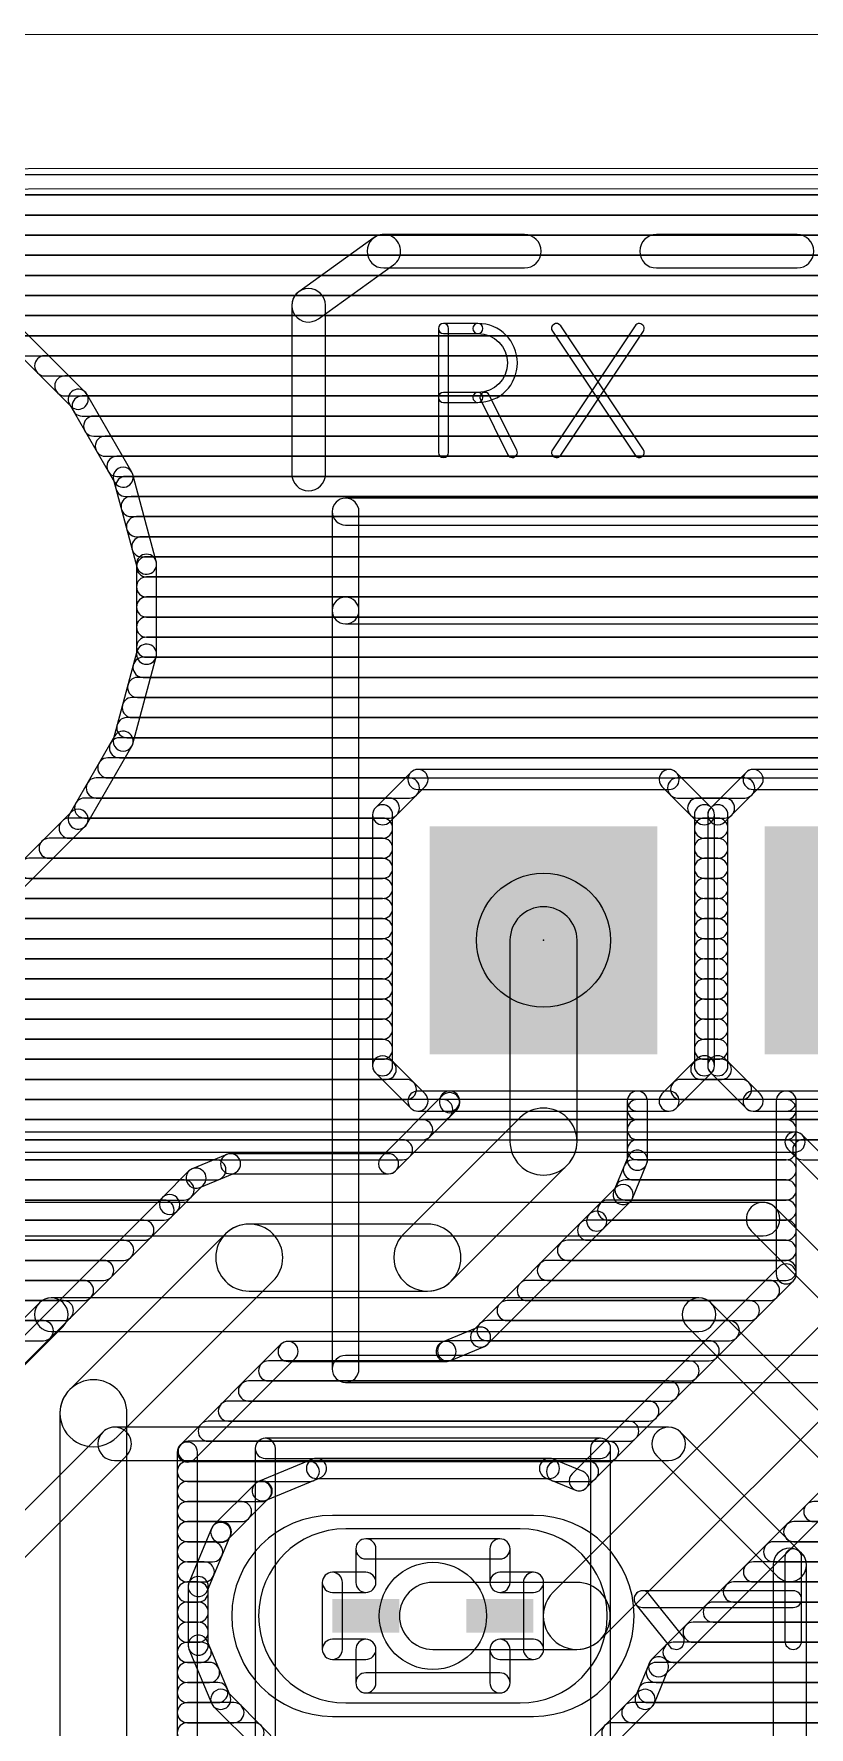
# Model space of a CAD drawing. Extents: x -14.3 to 31.1, y -8.3 to 72.5.
# Drawn here: x 9.24 to 15.11, y 41.19 to 54.03 of the extents above; entities that cross this region are included whole.
import ezdxf

# ---------------------------------------------------------------- set-up
doc = ezdxf.new("R2010")
doc.units = 0
for name, color, linetype in [('1', 22, 'CONTINUOUS'), ('16', 175, 'CONTINUOUS'), ('17', 82, 'CONTINUOUS'), ('20', 30, 'CONTINUOUS'), ('21', 7, 'CONTINUOUS'), ('23', 7, 'CONTINUOUS'), ('29', 7, 'CONTINUOUS'), ('30', 7, 'CONTINUOUS'), ('44', 7, 'CONTINUOUS'), ('51', 7, 'CONTINUOUS')]:
    doc.layers.add(name, color=color, linetype=linetype)

# ---------------------------------------------------------------- blocks, each defined once
blk = doc.blocks.new('SQUAREP')
blk.add_solid([(-0.5, -0.5), (0.5, -0.5), (-0.5, 0.5), (0.5, 0.5)])
blk = doc.blocks.new('RECT')
blk.add_solid([(-0.5, -0.5), (0.5, -0.5), (-0.5, 0.5), (0.5, 0.5)])
blk = doc.blocks.new('LONGP100')
blk.add_lwpolyline([(-0.5, -0.5), (0.5, -0.5, 1), (0.5, 0.5), (-0.5, 0.5, 1)], format="xyb", close=True)

msp = doc.modelspace()

# ---------------------------------------------------------------- linework, layer by layer
at = {"layer": '1'}
for points in [[(1.0824, 52.85), (17.3078, 52.8552, 1), (17.3078, 53.0076), (1.0824, 53.0024, 1)], [(1.0824, 52.8066), (17.4251, 52.8066, 1), (17.4251, 52.959), (1.0824, 52.959, 1)], [(1.0824, 52.6542), (29.92, 52.6542, 1), (29.92, 52.8066), (1.0824, 52.8066, 1)], [(1.0825, 52.5018), (29.9201, 52.5018, 1), (29.9201, 52.6542), (1.0825, 52.6542, 1)], [(1.0825, 52.3494), (29.9201, 52.3494, 1), (29.9201, 52.5018), (1.0825, 52.5018, 1)], [(1.0825, 52.197), (27.3123, 52.197, 1), (27.3123, 52.3494), (1.0825, 52.3494, 1)], [(8.3531, 52.0446), (26.7436, 52.0446, 1), (26.7436, 52.197), (8.3531, 52.197, 1)], [(8.696, 51.8922), (26.4683, 51.8922, 1), (26.4683, 52.0446), (8.696, 52.0446, 1)], [(8.9599, 51.7398), (26.2043, 51.7398, 1), (26.2043, 51.8922), (8.9599, 51.8922, 1)], [(9.628, 51.3113), (9.1453, 51.794, 1), (9.0376, 51.6862), (9.5202, 51.2036, 1)], [(9.1679, 51.5874), (26.0211, 51.5874, 1), (26.0211, 51.7398), (9.1679, 51.7398, 1)], [(9.3203, 51.435), (25.8687, 51.435, 1), (25.8687, 51.5874), (9.3203, 51.5874, 1)], [(9.4727, 51.2826), (25.7163, 51.2826, 1), (25.7163, 51.435), (9.4727, 51.435, 1)], [(9.9813, 50.7045), (9.6401, 51.2955, 1), (9.5081, 51.2193), (9.8493, 50.6282, 1)], [(9.6035, 51.1302), (25.5997, 51.1302, 1), (25.5997, 51.2826), (9.6035, 51.2826, 1)], [(9.6915, 50.9778), (25.5118, 50.9778, 1), (25.5118, 51.1302), (9.6915, 51.1302, 1)], [(9.7795, 50.8254), (25.4238, 50.8254, 1), (25.4238, 50.9778), (9.7795, 50.9778, 1)], [(9.8675, 50.673), (25.3358, 50.673, 1), (25.3358, 50.8254), (9.8675, 50.8254, 1)], [(10.1656, 50.0268), (9.9889, 50.6861, 1), (9.8417, 50.6466), (10.0184, 49.9873, 1)], [(9.934, 50.5206), (25.2798, 50.5206, 1), (25.2798, 50.673), (9.934, 50.673, 1)], [(9.9748, 50.3682), (25.2389, 50.3682, 1), (25.2389, 50.5206), (9.9748, 50.5206, 1)], [(10.0157, 50.2158), (25.1981, 50.2158, 1), (25.1981, 50.3682), (10.0157, 50.3682, 1)], [(10.0565, 50.0634), (25.1573, 50.0634, 1), (25.1573, 50.2158), (10.0565, 50.2158, 1)], [(10.1682, 49.3245), (10.1682, 50.0071, 1), (10.0158, 50.0071), (10.0158, 49.3245, 1)], [(10.092, 49.911), (25.1308, 49.911, 1), (25.1308, 50.0634), (10.092, 50.0634, 1)], [(10.092, 49.7586), (25.1308, 49.7586, 1), (25.1308, 49.911), (10.092, 49.911, 1)], [(10.092, 49.6062), (25.1308, 49.6062, 1), (25.1308, 49.7586), (10.092, 49.7586, 1)], [(10.092, 49.4538), (25.1308, 49.4538, 1), (25.1308, 49.6062), (10.092, 49.6062, 1)], [(10.092, 49.3014), (25.1308, 49.3014, 1), (25.1308, 49.4538), (10.092, 49.4538, 1)], [(9.9889, 48.6455), (10.1656, 49.3048, 1), (10.0184, 49.3443), (9.8417, 48.685, 1)], [(10.0654, 49.149), (25.1665, 49.149, 1), (25.1665, 49.3014), (10.0654, 49.3014, 1)], [(10.0245, 48.9966), (25.2073, 48.9966, 1), (25.2073, 49.149), (10.0245, 49.149, 1)], [(9.9837, 48.8442), (25.2481, 48.8442, 1), (25.2481, 48.9966), (9.9837, 48.9966, 1)], [(9.9429, 48.6918), (25.289, 48.6918, 1), (25.289, 48.8442), (9.9429, 48.8442, 1)], [(9.6401, 48.0361), (9.9813, 48.6271, 1), (9.8493, 48.7033), (9.5081, 48.1123, 1)], [(9.8867, 48.5394), (25.3556, 48.5394, 1), (25.3556, 48.6918), (9.8867, 48.6918, 1)], [(9.7987, 48.387), (25.4436, 48.387, 1), (25.4436, 48.5394), (9.7987, 48.5394, 1)], [(12.0947, 48.4291), (11.8269, 48.1613, 1), (11.9347, 48.0535), (12.2025, 48.3213, 1)], [(14.0514, 48.4514), (12.1486, 48.4514, 1), (12.1486, 48.299), (14.0514, 48.299, 1)], [(14.3731, 48.1613), (14.1053, 48.4291, 1), (13.9975, 48.3213), (14.2653, 48.0535, 1)], [(14.6347, 48.4291), (14.3669, 48.1613, 1), (14.4747, 48.0535), (14.7425, 48.3213, 1)], [(16.5914, 48.4514), (14.6886, 48.4514, 1), (14.6886, 48.299), (16.5914, 48.299, 1)], [(9.7107, 48.2346), (12.0842, 48.2346, 1), (12.0842, 48.387), (9.7107, 48.387, 1)], [(14.1158, 48.2346), (14.6242, 48.2346, 1), (14.6242, 48.387), (14.1158, 48.387, 1)], [(9.1453, 47.5376), (9.628, 48.0203, 1), (9.5202, 48.128), (9.0376, 47.6454, 1)], [(9.6227, 48.0822), (11.9318, 48.0822, 1), (11.9318, 48.2346), (9.6227, 48.2346, 1)], [(11.8046, 48.1074), (11.8046, 46.2046, 1), (11.957, 46.2046), (11.957, 48.1074, 1)], [(14.2682, 48.0822), (14.4718, 48.0822, 1), (14.4718, 48.2346), (14.2682, 48.2346, 1)], [(14.3954, 46.2046), (14.3954, 48.1074, 1), (14.243, 48.1074), (14.243, 46.2046, 1)], [(14.3446, 48.1074), (14.3446, 46.2046, 1), (14.497, 46.2046), (14.497, 48.1074, 1)], [(9.5059, 47.9298), (11.8808, 47.9298, 1), (11.8808, 48.0822), (9.5059, 48.0822, 1)], [(14.3192, 47.9298), (14.4208, 47.9298, 1), (14.4208, 48.0822), (14.3192, 48.0822, 1)], [(9.3535, 47.7774), (11.8808, 47.7774, 1), (11.8808, 47.9298), (9.3535, 47.9298, 1)], [(14.3192, 47.7774), (14.4208, 47.7774, 1), (14.4208, 47.9298), (14.3192, 47.9298, 1)], [(9.2011, 47.625), (11.8808, 47.625, 1), (11.8808, 47.7774), (9.2011, 47.7774, 1)], [(14.3192, 47.625), (14.4208, 47.625, 1), (14.4208, 47.7774), (14.3192, 47.7774, 1)], [(9.0174, 47.4726), (11.8808, 47.4726, 1), (11.8808, 47.625), (9.0174, 47.625, 1)], [(14.3192, 47.4726), (14.4208, 47.4726, 1), (14.4208, 47.625), (14.3192, 47.625, 1)], [(8.7535, 47.3202), (11.8808, 47.3202, 1), (11.8808, 47.4726), (8.7535, 47.4726, 1)], [(14.3192, 47.3202), (14.4208, 47.3202, 1), (14.4208, 47.4726), (14.3192, 47.4726, 1)], [(8.477, 47.1678), (11.8808, 47.1678, 1), (11.8808, 47.3202), (8.477, 47.3202, 1)], [(14.3192, 47.1678), (14.4208, 47.1678, 1), (14.4208, 47.3202), (14.3192, 47.3202, 1)], [(7.9082, 47.0154), (11.8808, 47.0154, 1), (11.8808, 47.1678), (7.9082, 47.1678, 1)], [(14.3192, 47.0154), (14.4208, 47.0154, 1), (14.4208, 47.1678), (14.3192, 47.1678, 1)], [(1.0835, 46.863), (11.8808, 46.863, 1), (11.8808, 47.0154), (1.0835, 47.0154, 1)], [(14.3192, 46.863), (14.4208, 46.863, 1), (14.4208, 47.0154), (14.3192, 47.0154, 1)], [(1.0835, 46.7106), (11.8808, 46.7106, 1), (11.8808, 46.863), (1.0835, 46.863, 1)], [(14.3192, 46.7106), (14.4208, 46.7106, 1), (14.4208, 46.863), (14.3192, 46.863, 1)], [(1.0836, 46.5582), (11.8808, 46.5582, 1), (11.8808, 46.7106), (1.0836, 46.7106, 1)], [(14.3192, 46.5582), (14.4208, 46.5582, 1), (14.4208, 46.7106), (14.3192, 46.7106, 1)], [(1.0836, 46.4058), (11.8808, 46.4058, 1), (11.8808, 46.5582), (1.0836, 46.5582, 1)], [(14.3192, 46.4058), (14.4208, 46.4058, 1), (14.4208, 46.5582), (14.3192, 46.5582, 1)], [(1.0836, 46.2534), (11.8808, 46.2534, 1), (11.8808, 46.4058), (1.0836, 46.4058, 1)], [(14.3192, 46.2534), (14.4208, 46.2534, 1), (14.4208, 46.4058), (14.3192, 46.4058, 1)], [(1.0836, 46.101), (11.9082, 46.101, 1), (11.9082, 46.2534), (1.0836, 46.2534, 1)], [(11.8269, 46.1507), (12.0947, 45.8829, 1), (12.2025, 45.9907), (11.9347, 46.2585, 1)], [(14.1053, 45.8829), (14.3731, 46.1507, 1), (14.2653, 46.2585), (13.9975, 45.9907, 1)], [(14.2918, 46.101), (14.4482, 46.101, 1), (14.4482, 46.2534), (14.2918, 46.2534, 1)], [(14.3669, 46.1507), (14.6347, 45.8829, 1), (14.7425, 45.9907), (14.4747, 46.2585, 1)], [(1.0837, 45.9486), (12.0606, 45.9486, 1), (12.0606, 46.101), (1.0837, 46.101, 1)], [(14.1394, 45.9486), (14.6006, 45.9486, 1), (14.6006, 46.101), (14.1394, 46.101, 1)], [(12.1486, 45.8606), (14.0514, 45.8606, 1), (14.0514, 46.013), (12.1486, 46.013, 1)], [(14.6886, 45.8606), (16.5914, 45.8606, 1), (16.5914, 46.013), (14.6886, 46.013, 1)], [(1.0837, 45.7962), (22.2648, 45.7962, 1), (22.2648, 45.9486), (1.0837, 45.9486, 1)], [(1.0837, 45.6438), (22.2648, 45.6438, 1), (22.2648, 45.7962), (1.0837, 45.7962, 1)], [(15.006, 45.7024), (8.542, 45.7024, 1), (8.542, 45.55), (15.006, 45.55, 1)], [(16.6541, 44.0859), (15.0599, 45.6801, 1), (14.9521, 45.5723), (16.5463, 43.9781, 1)], [(15.0646, 45.4914), (22.2648, 45.4914, 1), (22.2648, 45.6438), (15.0646, 45.6438, 1)], [(14.764, 45.169), (8.784, 45.169, 1), (8.784, 44.915), (14.764, 44.915, 1)], [(16.1058, 43.8798), (14.8538, 45.1318, 1), (14.6742, 44.9522), (15.9262, 43.7002, 1)], [(9.2802, 44.4078), (6.9302, 42.0578, 1), (7.1098, 41.8782), (9.4598, 44.2282, 1)], [(14.278, 44.445), (9.37, 44.445, 1), (9.37, 44.191), (14.278, 44.191, 1)], [(15.5828, 43.1928), (14.3678, 44.4078, 1), (14.1882, 44.2282), (15.4032, 43.0132, 1)], [(9.7602, 43.4278), (7.6042, 41.2718, 1), (7.7838, 41.0922), (9.9398, 43.2482, 1)], [(14.048, 43.465), (9.85, 43.465, 1), (9.85, 43.211), (14.048, 43.211, 1)], [(15.0558, 42.5098), (14.1378, 43.4278, 1), (13.9582, 43.2482), (14.8762, 42.3302, 1)], [(15.093, 38.08), (15.093, 42.42, 1), (14.839, 42.42), (14.839, 38.08, 1)]]:
    msp.add_lwpolyline(points, format="xyb", close=True, dxfattribs=at)
at = {"layer": '16'}
for points in [[(1.0824, 52.85), (17.3078, 52.8552, 1), (17.3078, 53.0076), (1.0824, 53.0024, 1)], [(1.0824, 52.8066), (17.4251, 52.8066, 1), (17.4251, 52.959), (1.0824, 52.959, 1)], [(1.0824, 52.6542), (29.92, 52.6542, 1), (29.92, 52.8066), (1.0824, 52.8066, 1)], [(1.0825, 52.5018), (29.9201, 52.5018, 1), (29.9201, 52.6542), (1.0825, 52.6542, 1)], [(1.0825, 52.3494), (29.9201, 52.3494, 1), (29.9201, 52.5018), (1.0825, 52.5018, 1)], [(1.0825, 52.197), (27.3123, 52.197, 1), (27.3123, 52.3494), (1.0825, 52.3494, 1)], [(8.3531, 52.0446), (26.7436, 52.0446, 1), (26.7436, 52.197), (8.3531, 52.197, 1)], [(8.696, 51.8922), (26.4683, 51.8922, 1), (26.4683, 52.0446), (8.696, 52.0446, 1)], [(8.9599, 51.7398), (26.2043, 51.7398, 1), (26.2043, 51.8922), (8.9599, 51.8922, 1)], [(9.628, 51.3113), (9.1453, 51.794, 1), (9.0376, 51.6862), (9.5202, 51.2036, 1)], [(9.1679, 51.5874), (26.0211, 51.5874, 1), (26.0211, 51.7398), (9.1679, 51.7398, 1)], [(9.3203, 51.435), (25.8687, 51.435, 1), (25.8687, 51.5874), (9.3203, 51.5874, 1)], [(9.4727, 51.2826), (25.7163, 51.2826, 1), (25.7163, 51.435), (9.4727, 51.435, 1)], [(9.9813, 50.7045), (9.6401, 51.2955, 1), (9.5081, 51.2193), (9.8493, 50.6282, 1)], [(9.6035, 51.1302), (25.5997, 51.1302, 1), (25.5997, 51.2826), (9.6035, 51.2826, 1)], [(9.6915, 50.9778), (25.5118, 50.9778, 1), (25.5118, 51.1302), (9.6915, 51.1302, 1)], [(9.7795, 50.8254), (25.4238, 50.8254, 1), (25.4238, 50.9778), (9.7795, 50.9778, 1)], [(9.8675, 50.673), (25.3358, 50.673, 1), (25.3358, 50.8254), (9.8675, 50.8254, 1)], [(10.1656, 50.0268), (9.9889, 50.6861, 1), (9.8417, 50.6466), (10.0184, 49.9873, 1)], [(9.934, 50.5206), (25.2798, 50.5206, 1), (25.2798, 50.673), (9.934, 50.673, 1)], [(9.9748, 50.3682), (25.2389, 50.3682, 1), (25.2389, 50.5206), (9.9748, 50.5206, 1)], [(10.0157, 50.2158), (25.1981, 50.2158, 1), (25.1981, 50.3682), (10.0157, 50.3682, 1)], [(10.0565, 50.0634), (25.1573, 50.0634, 1), (25.1573, 50.2158), (10.0565, 50.2158, 1)], [(10.1682, 49.3245), (10.1682, 50.0071, 1), (10.0158, 50.0071), (10.0158, 49.3245, 1)], [(10.092, 49.911), (25.1308, 49.911, 1), (25.1308, 50.0634), (10.092, 50.0634, 1)], [(10.092, 49.7586), (25.1308, 49.7586, 1), (25.1308, 49.911), (10.092, 49.911, 1)], [(10.092, 49.6062), (25.1308, 49.6062, 1), (25.1308, 49.7586), (10.092, 49.7586, 1)], [(10.092, 49.4538), (25.1308, 49.4538, 1), (25.1308, 49.6062), (10.092, 49.6062, 1)], [(10.092, 49.3014), (25.1308, 49.3014, 1), (25.1308, 49.4538), (10.092, 49.4538, 1)], [(9.9889, 48.6455), (10.1656, 49.3048, 1), (10.0184, 49.3443), (9.8417, 48.685, 1)], [(10.0654, 49.149), (25.1665, 49.149, 1), (25.1665, 49.3014), (10.0654, 49.3014, 1)], [(10.0245, 48.9966), (25.2073, 48.9966, 1), (25.2073, 49.149), (10.0245, 49.149, 1)], [(9.9837, 48.8442), (25.2481, 48.8442, 1), (25.2481, 48.9966), (9.9837, 48.9966, 1)], [(9.9429, 48.6918), (25.289, 48.6918, 1), (25.289, 48.8442), (9.9429, 48.8442, 1)], [(9.6401, 48.0361), (9.9813, 48.6271, 1), (9.8493, 48.7033), (9.5081, 48.1123, 1)], [(9.8867, 48.5394), (25.3556, 48.5394, 1), (25.3556, 48.6918), (9.8867, 48.6918, 1)], [(9.7987, 48.387), (25.4436, 48.387, 1), (25.4436, 48.5394), (9.7987, 48.5394, 1)], [(12.0947, 48.4291), (11.8269, 48.1613, 1), (11.9347, 48.0535), (12.2025, 48.3213, 1)], [(14.0514, 48.4514), (12.1486, 48.4514, 1), (12.1486, 48.299), (14.0514, 48.299, 1)], [(14.3731, 48.1613), (14.1053, 48.4291, 1), (13.9975, 48.3213), (14.2653, 48.0535, 1)], [(14.6347, 48.4291), (14.3669, 48.1613, 1), (14.4747, 48.0535), (14.7425, 48.3213, 1)], [(16.5914, 48.4514), (14.6886, 48.4514, 1), (14.6886, 48.299), (16.5914, 48.299, 1)], [(9.7107, 48.2346), (12.0842, 48.2346, 1), (12.0842, 48.387), (9.7107, 48.387, 1)], [(14.1158, 48.2346), (14.6242, 48.2346, 1), (14.6242, 48.387), (14.1158, 48.387, 1)], [(9.1453, 47.5376), (9.628, 48.0203, 1), (9.5202, 48.128), (9.0376, 47.6454, 1)], [(9.6227, 48.0822), (11.9318, 48.0822, 1), (11.9318, 48.2346), (9.6227, 48.2346, 1)], [(11.8046, 48.1074), (11.8046, 46.2046, 1), (11.957, 46.2046), (11.957, 48.1074, 1)], [(14.2682, 48.0822), (14.4718, 48.0822, 1), (14.4718, 48.2346), (14.2682, 48.2346, 1)], [(14.3954, 46.2046), (14.3954, 48.1074, 1), (14.243, 48.1074), (14.243, 46.2046, 1)], [(14.3446, 48.1074), (14.3446, 46.2046, 1), (14.497, 46.2046), (14.497, 48.1074, 1)], [(9.5059, 47.9298), (11.8808, 47.9298, 1), (11.8808, 48.0822), (9.5059, 48.0822, 1)], [(14.3192, 47.9298), (14.4208, 47.9298, 1), (14.4208, 48.0822), (14.3192, 48.0822, 1)], [(9.3535, 47.7774), (11.8808, 47.7774, 1), (11.8808, 47.9298), (9.3535, 47.9298, 1)], [(14.3192, 47.7774), (14.4208, 47.7774, 1), (14.4208, 47.9298), (14.3192, 47.9298, 1)], [(9.2011, 47.625), (11.8808, 47.625, 1), (11.8808, 47.7774), (9.2011, 47.7774, 1)], [(14.3192, 47.625), (14.4208, 47.625, 1), (14.4208, 47.7774), (14.3192, 47.7774, 1)], [(9.0174, 47.4726), (11.8808, 47.4726, 1), (11.8808, 47.625), (9.0174, 47.625, 1)], [(14.3192, 47.4726), (14.4208, 47.4726, 1), (14.4208, 47.625), (14.3192, 47.625, 1)], [(8.7535, 47.3202), (11.8808, 47.3202, 1), (11.8808, 47.4726), (8.7535, 47.4726, 1)], [(13.354, 45.63), (13.354, 47.156, 1), (12.846, 47.156), (12.846, 45.63, 1)], [(14.3192, 47.3202), (14.4208, 47.3202, 1), (14.4208, 47.4726), (14.3192, 47.4726, 1)], [(8.477, 47.1678), (11.8808, 47.1678, 1), (11.8808, 47.3202), (8.477, 47.3202, 1)], [(14.3192, 47.1678), (14.4208, 47.1678, 1), (14.4208, 47.3202), (14.3192, 47.3202, 1)], [(7.9082, 47.0154), (11.8808, 47.0154, 1), (11.8808, 47.1678), (7.9082, 47.1678, 1)], [(14.3192, 47.0154), (14.4208, 47.0154, 1), (14.4208, 47.1678), (14.3192, 47.1678, 1)], [(1.0835, 46.863), (11.8808, 46.863, 1), (11.8808, 47.0154), (1.0835, 47.0154, 1)], [(14.3192, 46.863), (14.4208, 46.863, 1), (14.4208, 47.0154), (14.3192, 47.0154, 1)], [(1.0835, 46.7106), (11.8808, 46.7106, 1), (11.8808, 46.863), (1.0835, 46.863, 1)], [(14.3192, 46.7106), (14.4208, 46.7106, 1), (14.4208, 46.863), (14.3192, 46.863, 1)], [(1.0836, 46.5582), (11.8808, 46.5582, 1), (11.8808, 46.7106), (1.0836, 46.7106, 1)], [(14.3192, 46.5582), (14.4208, 46.5582, 1), (14.4208, 46.7106), (14.3192, 46.7106, 1)], [(1.0836, 46.4058), (11.8808, 46.4058, 1), (11.8808, 46.5582), (1.0836, 46.5582, 1)], [(14.3192, 46.4058), (14.4208, 46.4058, 1), (14.4208, 46.5582), (14.3192, 46.5582, 1)], [(1.0836, 46.2534), (11.8808, 46.2534, 1), (11.8808, 46.4058), (1.0836, 46.4058, 1)], [(14.3192, 46.2534), (14.4208, 46.2534, 1), (14.4208, 46.4058), (14.3192, 46.4058, 1)], [(1.0836, 46.101), (11.9082, 46.101, 1), (11.9082, 46.2534), (1.0836, 46.2534, 1)], [(11.8269, 46.1507), (12.0947, 45.8829, 1), (12.2025, 45.9907), (11.9347, 46.2585, 1)], [(14.1053, 45.8829), (14.3731, 46.1507, 1), (14.2653, 46.2585), (13.9975, 45.9907, 1)], [(14.2918, 46.101), (14.4482, 46.101, 1), (14.4482, 46.2534), (14.2918, 46.2534, 1)], [(14.3669, 46.1507), (14.6347, 45.8829, 1), (14.7425, 45.9907), (14.4747, 46.2585, 1)], [(1.0837, 45.9486), (12.0606, 45.9486, 1), (12.0606, 46.101), (1.0837, 46.101, 1)], [(14.1394, 45.9486), (14.6006, 45.9486, 1), (14.6006, 46.101), (14.1394, 46.101, 1)], [(12.3349, 45.9785), (11.8715, 45.5151, 1), (11.9793, 45.4073), (12.4427, 45.8707, 1)], [(12.1486, 45.8606), (12.3888, 45.8606, 1), (12.3888, 46.013), (12.1486, 46.013, 1)], [(12.3126, 45.9368), (12.3126, 45.9246, 1), (12.465, 45.9246), (12.465, 45.9368, 1)], [(13.8874, 45.4885), (13.8874, 45.9368, 1), (13.735, 45.9368), (13.735, 45.4885, 1)], [(13.8112, 45.8606), (14.0514, 45.8606, 1), (14.0514, 46.013), (13.8112, 46.013, 1)], [(14.6886, 45.8606), (14.9388, 45.8606, 1), (14.9388, 46.013), (14.6886, 46.013, 1)], [(14.8626, 45.9368), (14.8626, 44.6266, 1), (15.015, 44.6266), (15.015, 45.9368, 1)], [(1.0837, 45.7962), (12.3366, 45.7962, 1), (12.3366, 45.9486), (1.0837, 45.9486, 1)], [(12.3996, 44.5704), (13.2796, 45.4504, 1), (12.9204, 45.8096), (12.0404, 44.9296, 1)], [(13.8112, 45.7962), (14.9388, 45.7962, 1), (14.9388, 45.9486), (13.8112, 45.9486, 1)], [(1.0837, 45.6438), (12.1842, 45.6438, 1), (12.1842, 45.7962), (1.0837, 45.7962, 1)], [(13.8112, 45.6438), (14.9388, 45.6438, 1), (14.9388, 45.7962), (13.8112, 45.7962, 1)], [(1.0838, 45.4914), (12.0318, 45.4914, 1), (12.0318, 45.6438), (1.0838, 45.6438, 1)], [(13.8112, 45.4914), (14.9388, 45.4914, 1), (14.9388, 45.6438), (13.8112, 45.6438, 1)], [(1.0838, 45.339), (10.6175, 45.339, 1), (10.6175, 45.4914), (1.0838, 45.4914, 1)], [(10.6994, 45.5316), (10.438, 45.4233, 1), (10.4963, 45.2825), (10.7577, 45.3908, 1)], [(11.9254, 45.5374), (10.7285, 45.5374, 1), (10.7285, 45.385), (11.9254, 45.385, 1)], [(13.7733, 45.198), (13.8816, 45.4594, 1), (13.7408, 45.5177), (13.6325, 45.2563, 1)], [(13.7808, 45.339), (14.9388, 45.339, 1), (14.9388, 45.4914), (13.7808, 45.4914, 1)], [(1.0838, 45.1866), (10.377, 45.1866, 1), (10.377, 45.339), (1.0838, 45.339, 1)], [(10.4133, 45.4068), (10.2132, 45.2067, 1), (10.321, 45.099), (10.521, 45.299, 1)], [(13.7177, 45.1866), (14.9388, 45.1866, 1), (14.9388, 45.339), (13.7177, 45.339, 1)], [(10.2132, 45.2067), (9.0332, 44.0267, 1), (9.141, 43.919), (10.321, 45.099, 1)], [(13.5567, 44.9732), (13.7568, 45.1733, 1), (13.649, 45.281), (13.449, 45.081, 1)], [(1.0838, 45.0342), (10.2246, 45.0342, 1), (10.2246, 45.1866), (1.0838, 45.1866, 1)], [(12.6767, 44.0932), (13.5567, 44.9732, 1), (13.449, 45.081), (12.569, 44.201, 1)], [(13.5862, 45.0342), (14.9388, 45.0342, 1), (14.9388, 45.1866), (13.5862, 45.1866, 1)], [(1.0839, 44.8818), (10.0722, 44.8818, 1), (10.0722, 45.0342), (1.0839, 45.0342, 1)], [(9.8696, 43.3904), (11.0496, 44.5704, 1), (10.6904, 44.9296), (9.5104, 43.7496, 1)], [(10.87, 44.496), (12.22, 44.496, 1), (12.22, 45.004), (10.87, 45.004, 1)], [(13.4338, 44.8818), (14.9388, 44.8818, 1), (14.9388, 45.0342), (13.4338, 45.0342, 1)], [(1.0839, 44.7294), (9.9198, 44.7294, 1), (9.9198, 44.8818), (1.0839, 44.8818, 1)], [(13.2814, 44.7294), (14.9388, 44.7294, 1), (14.9388, 44.8818), (13.2814, 44.8818, 1)], [(1.0839, 44.577), (9.7674, 44.577, 1), (9.7674, 44.7294), (1.0839, 44.7294, 1)], [(13.129, 44.577), (14.9388, 44.577, 1), (14.9388, 44.7294), (13.129, 44.7294, 1)], [(14.8849, 44.6805), (13.3165, 43.112, 1), (13.4242, 43.0042), (14.9927, 44.5727, 1)], [(1.084, 44.4246), (9.615, 44.4246, 1), (9.615, 44.577), (1.084, 44.577, 1)], [(12.9766, 44.4246), (14.813, 44.4246, 1), (14.813, 44.577), (12.9766, 44.577, 1)], [(13.5316, 41.8544), (15.8296, 44.1524, 1), (15.4704, 44.5116), (13.1724, 42.2136, 1)], [(1.084, 44.2722), (9.4626, 44.2722, 1), (9.4626, 44.4246), (1.084, 44.4246, 1)], [(12.8242, 44.2722), (14.6606, 44.2722, 1), (14.6606, 44.4246), (12.8242, 44.4246, 1)], [(6.4006, 44.1198), (9.3102, 44.1198, 1), (9.3102, 44.2722), (6.4006, 44.2722, 1)], [(12.3906, 43.9684), (12.652, 44.0767, 1), (12.5937, 44.2175), (12.3323, 44.1092, 1)], [(12.6718, 44.1198), (14.5082, 44.1198, 1), (14.5082, 44.2722), (12.6718, 44.2722, 1)], [(10.4551, 43.2215), (11.2185, 43.9849, 1), (11.1107, 44.0927), (10.3473, 43.3293, 1)], [(11.1646, 43.9626), (12.3615, 43.9626, 1), (12.3615, 44.115), (11.1646, 44.115, 1)], [(12.3731, 43.9674), (14.3558, 43.9674, 1), (14.3558, 44.1198), (12.3731, 44.1198, 1)], [(11.017, 43.815), (14.2034, 43.815, 1), (14.2034, 43.9674), (11.017, 43.9674, 1)], [(9.436, 43.57), (9.436, 40.52, 1), (9.944, 40.52), (9.944, 43.57, 1)], [(10.8646, 43.6626), (14.051, 43.6626, 1), (14.051, 43.815), (10.8646, 43.815, 1)], [(14.0264, 41.5948), (16.1067, 43.6752, 1), (15.999, 43.783), (13.9186, 41.7026, 1)], [(10.7122, 43.5102), (13.8986, 43.5102, 1), (13.8986, 43.6626), (10.7122, 43.6626, 1)], [(10.5598, 43.3578), (13.7462, 43.3578, 1), (13.7462, 43.5102), (10.5598, 43.5102, 1)], [(10.4774, 40.8146), (10.4774, 43.2754, 1), (10.325, 43.2754), (10.325, 40.8146, 1)], [(10.4074, 43.2054), (13.5938, 43.2054, 1), (13.5938, 43.3578), (10.4074, 43.3578, 1)], [(10.4012, 43.053), (11.3252, 43.053, 1), (11.3252, 43.2054), (10.4012, 43.2054, 1)], [(11.3501, 43.222), (10.9394, 43.0519, 1), (10.9977, 42.9111), (11.4085, 43.0812, 1)], [(13.1447, 43.2278), (11.3793, 43.2278, 1), (11.3793, 43.0754), (13.1447, 43.0754, 1)], [(13.3995, 43.1285), (13.1739, 43.222, 1), (13.1155, 43.0812), (13.3412, 42.9877, 1)], [(13.1988, 43.053), (13.4414, 43.053, 1), (13.4414, 43.2054), (13.1988, 43.2054, 1)], [(10.4012, 42.9006), (10.9639, 42.9006, 1), (10.9639, 43.053), (10.4012, 43.053, 1)], [(10.9146, 43.0353), (10.6003, 42.721, 1), (10.708, 42.6132), (11.0224, 42.9276, 1)], [(10.4012, 42.7482), (10.8115, 42.7482, 1), (10.8115, 42.9006), (10.4012, 42.9006, 1)], [(15.1482, 42.7482), (19.2288, 42.7482, 1), (19.2288, 42.9006), (15.1482, 42.9006, 1)], [(10.4012, 42.5958), (10.6591, 42.5958, 1), (10.6591, 42.7482), (10.4012, 42.7482, 1)], [(10.5837, 42.6962), (10.4136, 42.2855, 1), (10.5544, 42.2271), (10.7245, 42.6379, 1)], [(14.9958, 42.5958), (19.2288, 42.5958, 1), (19.2288, 42.7482), (14.9958, 42.7482, 1)], [(10.4012, 42.4434), (10.5931, 42.4434, 1), (10.5931, 42.5958), (10.4012, 42.5958, 1)], [(14.8434, 42.4434), (19.2288, 42.4434, 1), (19.2288, 42.5958), (14.8434, 42.5958, 1)], [(10.4012, 42.291), (10.5299, 42.291, 1), (10.5299, 42.4434), (10.4012, 42.4434, 1)], [(14.691, 42.291), (19.2288, 42.291, 1), (19.2288, 42.4434), (14.691, 42.4434, 1)], [(10.4012, 42.1386), (10.484, 42.1386, 1), (10.484, 42.291), (10.4012, 42.291, 1)], [(10.4078, 42.2563), (10.4078, 41.8117, 1), (10.5602, 41.8117), (10.5602, 42.2563, 1)], [(12.262, 41.78), (13.352, 41.78, 1), (13.352, 42.288), (12.262, 42.288, 1)], [(14.5386, 42.1386), (19.2288, 42.1386, 1), (19.2288, 42.291), (14.5386, 42.291, 1)], [(10.4012, 41.9862), (10.484, 41.9862, 1), (10.484, 42.1386), (10.4012, 42.1386, 1)], [(14.3862, 41.9862), (19.2288, 41.9862, 1), (19.2288, 42.1386), (14.3862, 42.1386, 1)], [(10.4012, 41.8338), (10.484, 41.8338, 1), (10.484, 41.9862), (10.4012, 41.9862, 1)], [(14.2338, 41.8338), (19.2288, 41.8338, 1), (19.2288, 41.9862), (14.2338, 41.9862, 1)], [(10.4136, 41.7825), (10.5837, 41.3718, 1), (10.7245, 41.4301), (10.5544, 41.8409, 1)], [(10.4012, 41.6814), (10.5064, 41.6814, 1), (10.5064, 41.8338), (10.4012, 41.8338, 1)], [(13.9403, 41.3718), (14.0429, 41.6195, 1), (13.9021, 41.6779), (13.7995, 41.4301, 1)], [(14.0814, 41.6814), (19.2288, 41.6814, 1), (19.2288, 41.8338), (14.0814, 41.8338, 1)], [(10.4012, 41.529), (10.5695, 41.529, 1), (10.5695, 41.6814), (10.4012, 41.6814, 1)], [(13.9545, 41.529), (19.2288, 41.529, 1), (19.2288, 41.6814), (13.9545, 41.6814, 1)], [(10.4012, 41.3766), (10.6327, 41.3766, 1), (10.6327, 41.529), (10.4012, 41.529, 1)], [(10.6003, 41.347), (10.9146, 41.0327, 1), (11.0224, 41.1404), (10.708, 41.4548, 1)], [(13.6094, 41.0327), (13.9237, 41.347, 1), (13.816, 41.4548), (13.5016, 41.1404, 1)], [(13.8913, 41.3766), (19.2288, 41.3766, 1), (19.2288, 41.529), (13.8913, 41.529, 1)], [(10.4012, 41.2242), (10.7547, 41.2242, 1), (10.7547, 41.3766), (10.4012, 41.3766, 1)], [(13.7693, 41.2242), (19.2288, 41.2242, 1), (19.2288, 41.3766), (13.7693, 41.3766, 1)], [(10.4012, 41.0718), (10.9071, 41.0718, 1), (10.9071, 41.2242), (10.4012, 41.2242, 1)], [(13.6169, 41.0718), (19.2288, 41.0718, 1), (19.2288, 41.2242), (13.6169, 41.2242, 1)]]:
    msp.add_lwpolyline(points, format="xyb", close=True, dxfattribs=at)
at = {"layer": '20'}
msp.add_line((31.012, 54.028), (-0.01, 54.018), dxfattribs=at)
at = {"layer": '21'}
for points in [[(11.3942, 51.8669), (11.9642, 52.2769, 1), (11.8158, 52.4831), (11.2458, 52.0731, 1)], [(11.89, 52.253), (12.9557, 52.253, 1), (12.9557, 52.507), (11.89, 52.507, 1)], [(13.9557, 52.253), (15.0214, 52.253, 1), (15.0214, 52.507), (13.9557, 52.507, 1)], [(11.447, 50.69), (11.447, 51.97, 1), (11.193, 51.97), (11.193, 50.69, 1)], [(12.3802, 50.8541), (12.3802, 51.7939, 1), (12.304, 51.7939), (12.304, 50.8541, 1)], [(12.3421, 51.7558), (12.6032, 51.7558, 1), (12.6032, 51.832), (12.3421, 51.832, 1)], [(12.6032, 51.3099, 1), (12.6032, 51.2337, 1), (12.6032, 51.832, 1), (12.6032, 51.7558, -1)], [(13.2303, 50.833), (13.8568, 51.7728, 1), (13.7934, 51.815), (13.1669, 50.8752, 1)], [(13.1669, 51.7728), (13.7934, 50.833, 1), (13.8568, 50.8752), (13.2303, 51.815, 1)], [(12.6032, 51.3099), (12.3421, 51.3099, 1), (12.3421, 51.2337), (12.6032, 51.2337, 1)], [(12.8983, 50.8711), (12.6894, 51.2888, 1), (12.6213, 51.2547), (12.8301, 50.8371, 1)], [(11.6, 50.3044), (17.1, 50.3044, 1), (17.1, 50.5076), (11.6, 50.5076, 1)], [(11.7016, 49.656), (11.7016, 50.406, 1), (11.4984, 50.406), (11.4984, 49.656, 1)], [(11.7016, 43.906), (11.7016, 49.656, 1), (11.4984, 49.656), (11.4984, 43.906, 1)], [(11.6, 49.5544), (17.1, 49.5544, 1), (17.1, 49.7576), (11.6, 49.7576, 1)], [(17.1, 44.0076), (11.6, 44.0076, 1), (11.6, 43.8044), (17.1, 43.8044, 1)], [(13.532, 43.3802), (10.992, 43.3802, 1), (10.992, 43.2278), (13.532, 43.2278, 1)], [(10.9158, 43.304), (10.9158, 41.018, 1), (11.0682, 41.018), (11.0682, 43.304, 1)], [(13.6082, 41.018), (13.6082, 43.304, 1), (13.4558, 43.304), (13.4558, 41.018, 1)], [(15.056, 41.8435), (15.056, 42.4785, 1), (14.929, 42.4785), (14.929, 41.8435, 1)], [(14.1531, 41.8832), (13.8991, 42.2007, 1), (13.7999, 42.1213), (14.0539, 41.8038, 1)], [(13.8495, 42.0975), (14.9925, 42.0975, 1), (14.9925, 42.2245), (13.8495, 42.2245, 1)]]:
    msp.add_lwpolyline(points, format="xyb", close=True, dxfattribs=at)
at = {"layer": '23'}
msp.add_point((13.1, 47.156), dxfattribs=at)
at = {"layer": '44'}
for centre, radius in [((13.1, 47.156), 0.508), ((12.262, 42.034), 0.4064)]:
    msp.add_circle(centre, radius, dxfattribs=at)
at = {"layer": '51'}
for points in [[(12.77, 42.6182), (11.754, 42.6182, 1), (11.754, 42.4658), (12.77, 42.4658, 1)], [(11.6778, 42.542), (11.6778, 42.288, 1), (11.8302, 42.288), (11.8302, 42.542, 1)], [(12.8462, 42.288), (12.8462, 42.542, 1), (12.6938, 42.542), (12.6938, 42.288, 1)], [(11.754, 42.3642), (11.5, 42.3642, 1), (11.5, 42.2118), (11.754, 42.2118, 1)], [(11.4238, 42.288), (11.4238, 41.78, 1), (11.5762, 41.78), (11.5762, 42.288, 1)], [(13.024, 42.3642), (12.77, 42.3642, 1), (12.77, 42.2118), (13.024, 42.2118, 1)], [(13.1002, 41.78), (13.1002, 42.288, 1), (12.9478, 42.288), (12.9478, 41.78, 1)], [(11.5, 41.7038), (11.754, 41.7038, 1), (11.754, 41.8562), (11.5, 41.8562, 1)], [(11.6778, 41.78), (11.6778, 41.526, 1), (11.8302, 41.526), (11.8302, 41.78, 1)], [(12.8462, 41.526), (12.8462, 41.78, 1), (12.6938, 41.78), (12.6938, 41.526, 1)], [(12.77, 41.7038), (13.024, 41.7038, 1), (13.024, 41.8562), (12.77, 41.8562, 1)], [(11.754, 41.4498), (12.77, 41.4498, 1), (12.77, 41.6022), (11.754, 41.6022, 1)]]:
    msp.add_lwpolyline(points, format="xyb", close=True, dxfattribs=at)

# ---------------------------------------------------------------- block references
at = {"layer": '17'}
for name, p, xscale, yscale in [('SQUAREP', (13.1, 47.156), 1.524, 1.524), ('SQUAREP', (13.1, 47.156), 1.524, 1.524), ('SQUAREP', (15.64, 47.156), 1.524, 1.524), ('SQUAREP', (15.64, 47.156), 1.524, 1.524), ('LONGP100', (12.262, 42.034), 1.3208, 1.3208), ('LONGP100', (12.262, 42.034), 1.3208, 1.3208)]:
    msp.add_blockref(name, p, dxfattribs=dict(at, xscale=xscale, yscale=yscale))
at = {"layer": '29'}
for name, p, xscale, yscale in [('SQUAREP', (13.1, 47.156), 1.7272, 1.7272), ('SQUAREP', (15.64, 47.156), 1.7272, 1.7272), ('LONGP100', (12.262, 42.034), 1.524, 1.524)]:
    msp.add_blockref(name, p, dxfattribs=dict(at, xscale=xscale, yscale=yscale))
at = {"layer": '30'}
for name, p, xscale, yscale in [('SQUAREP', (13.1, 47.156), 1.7272, 1.7272), ('SQUAREP', (15.64, 47.156), 1.7272, 1.7272), ('LONGP100', (12.262, 42.034), 1.524, 1.524)]:
    msp.add_blockref(name, p, dxfattribs=dict(at, xscale=xscale, yscale=yscale))
at = {"layer": '51', "xscale": 0.254, "yscale": 0.508, "rotation": 270}
for p in [(11.754, 42.034), (12.77, 42.034)]:
    msp.add_blockref('RECT', p, dxfattribs=at)

doc.saveas('drawing.dxf')
